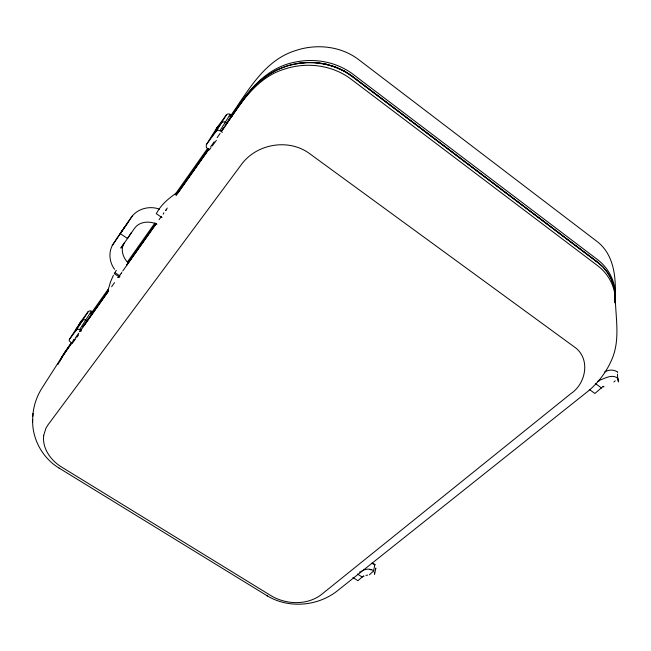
<?xml version="1.0" encoding="UTF-8"?>
<svg xmlns="http://www.w3.org/2000/svg" width="651" height="651" viewBox="0 0 651 651"><rect width="100%" height="100%" fill="white"/><g stroke="black" fill="none" stroke-linecap="round" stroke-linejoin="round"><path stroke-width="0.98" d="M615.049 298.402C616.31 277.863 614.251 253.874 596.113 240.772L358.335 59.371C340.538 46.009 316.272 43.544 295.456 50.615C263.907 60.388 247.616 91.815 229.893 116.854M615.081 301.201L615.105 293.764L613.983 286.261L611.549 279.336L613.983 286.342M613.983 286.261L615.187 293.511L614.861 302.902M615.244 302.723C616.172 288.548 609.19 274.527 597.992 265.958L350.515 78.73C331.847 64.897 306.548 61.853 284.666 69.055C254.598 77.965 238.429 107.008 221.812 131.03M59.42 468.297C42.681 458.328 31.948 439.083 32.664 419.586M32.827 416.192C33.38 406.395 36.554 396.687 41.802 388.403L61.796 357.13L74.1 339.732M32.55 422.157L32.949 413.475M166.591 209.394L165.826 210.46M211.331 137.158L221.983 122.258L224.359 121.729L226.776 123.299M373.601 570.903L374.862 564.629M363.575 575.793L363.453 576.363L364.064 576.265M352.915 577.535L357.952 580.716L362.55 576.599M107.96 290.509L110.507 281.899L113.404 275.251M57.89 364.527L65.198 351.564L71.651 342.45M59.77 361.338L60.82 358.766M61.292 358.953L62.284 356.463M351.662 75.817L597.992 262.491L351.662 75.817C333.084 62.016 307.842 59.029 286.082 66.272L276.699 70.015L267.854 74.987L259.741 81.025L252.49 87.999L246.851 94.997L225.091 125.765M375.415 569.039L375.855 568.038L374.594 574.312L374.309 572.213M159.462 209.166C149.502 205.48 137.109 208.629 131.071 217.629L113.534 243.441C108.172 251.123 109.051 261.938 114.568 269.302M351.638 75.882L344.289 71.024M123.869 243.596C120.15 250.326 123.446 258.488 128.638 263.419M119.402 276.374L118.238 277.171M316.004 62.577L325.874 64.075M305.921 62.504L295.928 63.66M60.763 358.839L63.733 353.867M60.836 358.97L71.96 342.459M116.317 239.503L117.579 237.395M222.3 132.381L220.079 130.696L230.153 114.356L229.534 114.006L227.801 113.925L226.353 114.942L216.807 127.905L216.303 129.915M211.03 147.549L209.248 149.942L206.334 147.5L206.286 144.75L216.189 131.282L226.353 114.942M206.473 144.449L216.807 127.905M92.662 312.016L90.294 310.722L88.324 311.455L81.424 320.748L69.315 339.553L69.193 340.831L72.139 343.5L75.646 338.813M81.424 320.748L81.106 321.96M116.334 270.377L114.251 273.632L119.711 277.285M69.454 339.342L76.582 329.788L78.12 329.227L79.552 329.699L91.4 311.154M76.411 329.984L88.324 311.455M124.317 242.807L120.842 248.121L134.244 228.745C139.094 221.332 149.445 220.673 156.907 224.213M131.437 232.472L127.49 238.51L120.248 233.603L132.625 215.611M112.265 245.549L124.268 227.598M80.342 322.994L79.251 324.654L81.668 321.203L79.088 324.605L81.521 321.098L80.415 322.815M120.248 233.603L128.638 221.576L127.075 223.602M90.635 314.042L108.188 289.19M127.498 261.848L154.995 222.902M174.891 194.739L207.653 148.338M82.783 326.712L83.955 325.052M85.712 322.562L108.562 290.248M127.905 262.906L155.443 223.96M176.543 194.136L208.776 148.558M225.767 124.528C243.425 97.398 262.386 67.484 296.97 61.764C316.126 58.199 336.746 62.211 352.508 73.872L597.935 259.936C607.595 267.382 614.031 278.783 615.073 290.973M63.684 353.941L71.358 343.077M83.051 326.566L108.335 290.81M126.481 265.16L155.882 223.602M177.552 192.973L208.702 148.924M222.748 129.085L223.96 127.352M73.14 340.807L74.312 339.147M79.593 331.676L81.351 329.194M83.108 326.704L107.757 291.868M126.538 265.331L155.882 223.863M178.179 192.346L208.694 149.217M221.6 130.965L223.952 127.653M225.124 125.993C242.563 99.001 261.645 69.633 295.904 63.985C315.125 60.421 335.81 64.449 351.63 76.143L597.911 262.67C605.625 268.668 611.338 277.082 613.901 286.521M75.28 338.081L78.795 333.109M79.967 331.457L108.684 290.867M111.614 286.733L114.552 282.591M118.067 277.619L120.411 274.307M122.754 270.995L156.167 223.789M159.096 219.647L161.44 216.335M165.541 210.533L167.299 208.051M176.095 195.625L208.922 149.25M210.68 146.76L214.195 141.796M217.125 137.654L220.054 133.512M217.898 126.823L216.124 129.468L219.224 125.464L216.295 129.598L219.053 125.334L216.986 128.32L217.296 127.905M80.708 322.204L79.886 323.523M212.218 145.954L216.368 140.364M76.81 337.259L78.568 334.915M216.189 131.282L218.02 130.176L220.079 130.696M121.346 273.615L121.721 272.264M374.65 564.824L375.074 564.425L371.916 563.107M369.386 574.825L373.812 570.699C370.142 568.274 365.414 568.844 361.777 570.96M617.384 372.339L617.709 372.038C613.958 369.41 608.555 369.54 604.722 371.916M613.877 382.031L615.26 380.786M617.335 378.915L617.994 378.312C611.875 373.723 605.056 378.402 599.066 380.461M604.055 386.694L603.233 386.873L603.217 386.303L594.9 393.464L589.334 389.453M176.234 193.119C168.357 198.596 160.756 205.008 156.313 213.691L162.009 217.613M163.198 214.179L163.865 212.706M359.482 572.099L360.589 571.847M597.537 381.372L599.075 381.038M365.919 575.403L367.652 575.11M120.598 273.835L121.005 273.778M117.986 277.399L118.604 277.448M369.841 569.535L371.282 569.877M325.842 64.14L335.33 66.972L344.257 71.097M372.567 563.603L373.837 564.189M59.086 468.085L267.48 595.982C289.134 608.945 318.404 606.211 337.885 590.424L587.967 391.275C598.139 382.967 606.203 372.217 611.509 360.215C620.558 340.327 615.594 318.07 615.26 297.133M266.576 595.429L267.48 595.982M357.375 573.979L362.428 577.177M115.194 272.785L120.061 276.04M79.552 329.699L81.489 331.017M87.616 321.374L84.874 319.698L82.97 319.999L75.671 329.691L75.353 330.903M595.299 383.488L601.679 388.102M230.153 114.356L232.309 115.992M597.992 262.402L603.176 267.008L607.928 272.875L611.558 279.425M617.571 379.134L618.45 381.917L618.32 379.053M617.465 374.13L617.669 378.613M43.707 435.364C42.071 448.482 50.908 460.55 61.674 467.092L271.215 595.82C286.188 604.657 306.857 605.463 321.122 594.786L571.041 393.505C586.51 383.122 590.807 357.611 573.8 346.544L309.705 153.701C288.775 138.069 256.437 143.659 241.277 164.703L48.011 424.843L45.977 428.114L43.707 435.364"/></g></svg>
